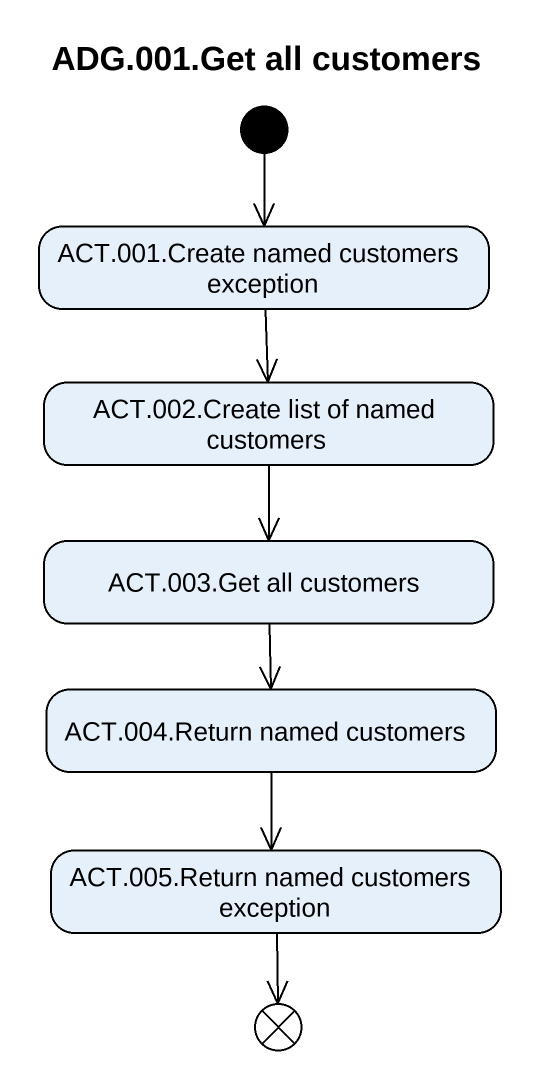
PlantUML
@startuml
title ADG.001.Get all customers
hide empty description
state "ACT.001.Create named customers exception" as ACT_001_Create_named
state "ACT.002.Create list of named customers" as ACT_002_Create_list_of
state "ACT.003.Get all customers" as ACT_003_Get_all_customers
state "ACT.004.Return named customers" as ACT_004_Return_named
state "ACT.005.Return named customers exception" as ACT_005_Return_named
state flowfinal1 <<end>>
[*] --> ACT_001_Create_named
ACT_001_Create_named --> ACT_002_Create_list_of
ACT_002_Create_list_of --> ACT_003_Get_all_customers
ACT_003_Get_all_customers --> ACT_004_Return_named
ACT_004_Return_named --> ACT_005_Return_named
ACT_005_Return_named --> flowfinal1
@enduml
